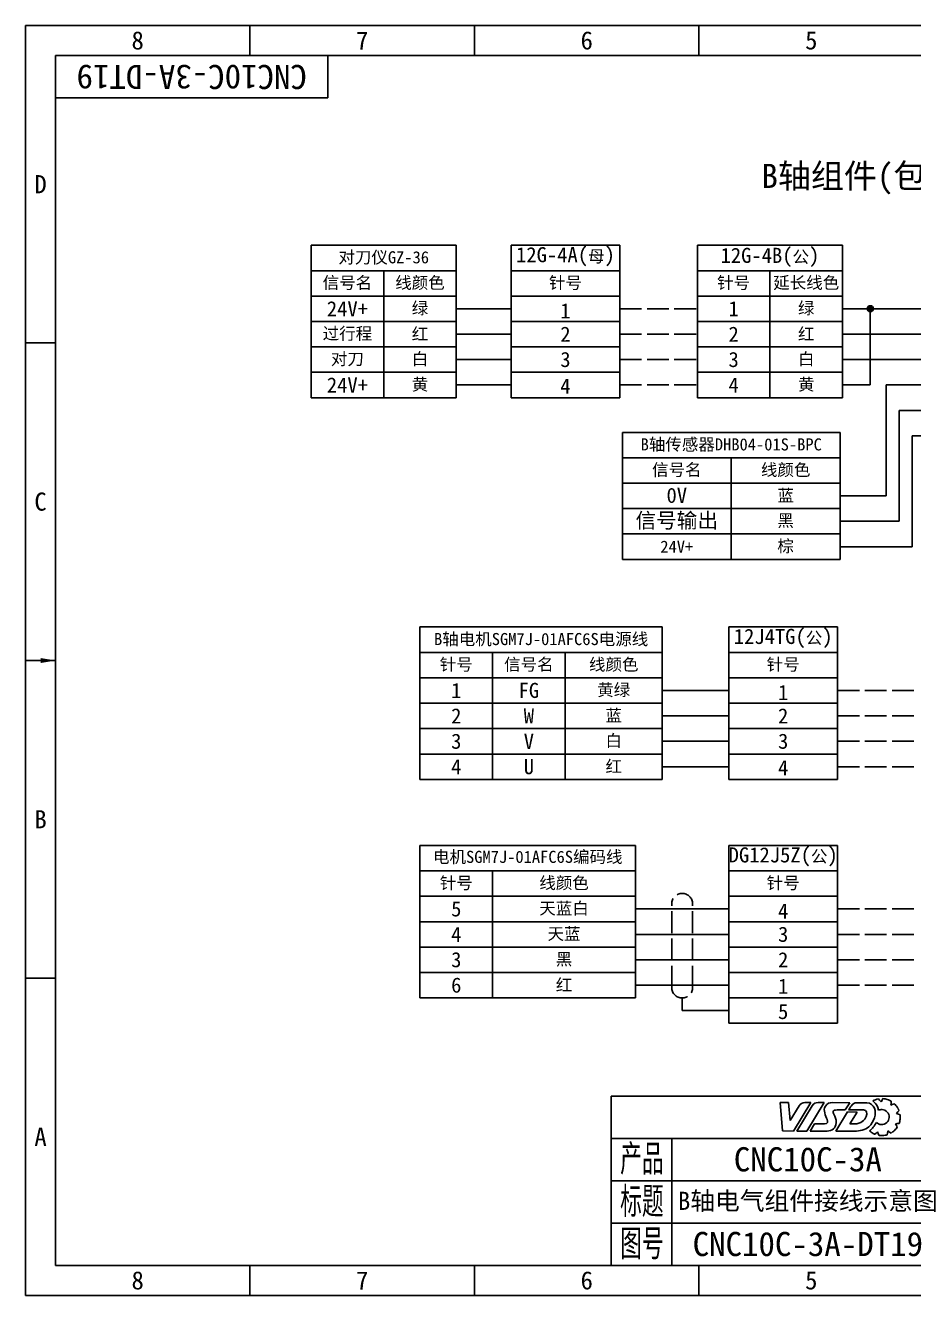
# Model space of a CAD drawing. Header units: millimetres. Extents: x 547 to 2149, y 622 to 1790.
# Drawn here: x 1524.7 to 1671.5, y 862.4 to 1072.4 of the extents above; entities that cross this region are included whole.
import ezdxf

# ---------------------------------------------------------------- set-up
doc = ezdxf.new("R2010")
doc.units = ezdxf.units.MM
doc.linetypes.add('ACAD_ISO02W100', pattern=[15, 12, -3])
for name, color, linetype in [('中文标注', 3, 'Continuous'), ('仅图框使用', 7, 'Continuous'), ('元器件与线路', 7, 'Continuous'), ('英文数字标注', 3, 'Continuous'), ('虚线', 7, 'ACAD_ISO02W100')]:
    doc.layers.add(name, color=color, linetype=linetype)
doc.styles.get("Standard").update_dxf_attribs({"font": 'txt', "bigfont": 'gbcbig.shx'})
doc.dimstyles.new('ISO-25', dxfattribs={"dimtxt": 2.5, "dimasz": 2.5, "dimexe": 1.25, "dimexo": 0.625, "dimtad": 1, "dimtxsty": 'Standard', "dimcen": 2.5, "dimadec": 0, "dimazin": 0, "dimtfac": 1, "dimtmove": 0, "dimatfit": 3, "dimfxl": 0, "dimarcsym": 0})

# ---------------------------------------------------------------- blocks, each defined once
blk = doc.blocks.new('Logo-pic')
at = {"layer": '仅图框使用', "color": 4}
for points in [[(1.39, 0), (1.39, 0), (0, 0), (0, 0)], [(0, 0), (0, 0), (0.42, -4.7), (0.42, -4.7)], [(15.35, 0.28), (15.42, 0.32), (15.49, 0.35), (15.57, 0.38)], [(16.08, -0.66), (15.92, -0.31), (15.66, 0), (15.35, 0.28)], [(15.57, 0.38), (15.69, 0.44), (15.83, 0.49), (15.99, 0.54)], [(15.99, 0.54), (15.99, 0.54), (16.28, 0.62), (16.28, 0.62)], [(16.28, 0.62), (16.28, 0.62), (16.46, 0.38), (16.46, 0.38)], [(16.46, 0.38), (16.46, 0.38), (16.69, 0.09), (16.69, 0.09)], [(16.69, 0.09), (16.69, 0.09), (16.85, 0.39), (16.85, 0.39)], [(16.85, 0.39), (16.85, 0.39), (17, 0.65), (17, 0.65)], [(17, 0.65), (17.24, 0.64), (17.5, 0.58), (17.73, 0.5)], [(17.73, 0.5), (17.86, 0.46), (18, 0.4), (18.12, 0.34)], [(18.12, 0.34), (18.12, 0.34), (18.38, 0.2), (18.38, 0.2)], [(18.38, 0.2), (18.38, 0.2), (18.35, -0.09), (18.35, -0.09)], [(1.66, -2.95), (1.66, -2.95), (1.39, 0), (1.39, 0)], [(3.14, -0.56), (3.14, -0.56), (1.66, -2.95), (1.66, -2.95)], [(2.21, -4.71), (2.21, -4.71), (5.1, -0.01), (5.1, -0.01)], [(5.31, -0.56), (5.31, -0.56), (2.78, -4.71), (2.78, -4.71)], [(4.11, -0.01), (3.65, -0.01), (3.39, -0.16), (3.14, -0.56)], [(5.1, -0.01), (5.1, -0.01), (4.11, -0.01), (4.11, -0.01)], [(4.4, -4.71), (4.4, -4.71), (7.29, -0.02), (7.29, -0.02)], [(6.29, -0.01), (5.83, -0.01), (5.59, -0.13), (5.31, -0.56)], [(7.28, -0.02), (7.28, -0.02), (6.29, -0.01), (6.29, -0.01)], [(7.5, -0.58), (7.03, -1.34), (7.55, -2.13), (7.8, -2.82)], [(7.29, -0.02), (7.29, -0.02), (7.28, -0.02), (7.28, -0.02)], [(8.69, -0.02), (8.19, -0.02), (7.78, -0.12), (7.5, -0.58)], [(9.03, -2.23), (8.76, -1.63), (8.45, -1.19), (9.46, -1.23)], [(11.52, -0.03), (11.52, -0.03), (8.69, -0.02), (8.69, -0.02)], [(9.2, -4.73), (9.2, -4.73), (11.13, -1.56), (11.13, -1.56)], [(9.46, -1.23), (9.46, -1.23), (10.78, -1.23), (10.78, -1.23)], [(10.78, -1.23), (10.78, -1.23), (11.52, -0.03), (11.52, -0.03)], [(11.13, -1.56), (11.13, -1.56), (12.74, -1.57), (12.74, -1.57)], [(11.33, -1.23), (11.44, -1.05), (11.61, -0.77), (11.73, -0.58)], [(13.78, -1.23), (13.78, -1.23), (11.33, -1.23), (11.33, -1.23)], [(12.74, -1.57), (12.74, -1.57), (11.53, -3.53), (11.53, -3.53)], [(11.73, -0.58), (12.03, -0.12), (12.3, -0.03), (12.71, -0.03)], [(12.71, -0.03), (12.71, -0.03), (14.35, -0.03), (14.35, -0.03)], [(14.24, -2.29), (14.45, -1.75), (14.3, -1.24), (13.78, -1.23)], [(14.35, -0.03), (15.01, -0.04), (15.38, -0.46), (15.59, -0.95)], [(15.59, -0.95), (15.97, -1.85), (15.54, -3.19), (14.68, -3.99)], [(16.26, -1.28), (16.23, -1.07), (16.17, -0.86), (16.08, -0.66)], [(16.85, -1.16), (16.64, -1.16), (16.44, -1.2), (16.26, -1.28)], [(18.03, -2.46), (18.06, -1.77), (17.53, -1.2), (16.85, -1.16)], [(18.35, -0.09), (18.35, -0.09), (18.33, -0.41), (18.33, -0.41)], [(18.33, -0.41), (18.48, -0.36), (18.63, -0.3), (18.67, -0.29)], [(18.67, -0.29), (18.67, -0.29), (18.94, -0.22), (18.94, -0.22)], [(18.94, -0.22), (19.09, -0.37), (19.24, -0.55), (19.36, -0.74)], [(19.48, -1.56), (19.48, -1.56), (19.25, -1.82), (19.25, -1.82)], [(19.25, -1.82), (19.27, -1.83), (19.29, -1.84), (19.57, -1.95)], [(19.36, -0.74), (19.42, -0.84), (19.49, -0.95), (19.55, -1.07)], [(19.67, -1.34), (19.67, -1.34), (19.48, -1.56), (19.48, -1.56)], [(19.55, -1.07), (19.55, -1.07), (19.61, -1.19), (19.61, -1.19)], [(19.57, -1.95), (19.57, -1.95), (19.84, -2.05), (19.84, -2.05)], [(19.61, -1.19), (19.63, -1.24), (19.65, -1.29), (19.67, -1.34)], [(19.84, -2.05), (19.84, -2.12), (19.85, -2.18), (19.85, -2.25)], [(5.7, -3.51), (5.7, -3.51), (4.96, -4.72), (4.96, -4.72)], [(6.79, -3.52), (6.79, -3.52), (5.7, -3.51), (5.7, -3.51)], [(7.36, -3.52), (7.36, -3.52), (6.79, -3.52), (6.79, -3.52)], [(7.8, -2.82), (7.92, -3.14), (7.91, -3.51), (7.36, -3.52)], [(7.42, -4.73), (8.35, -4.73), (9.03, -4.45), (9.21, -3.7)], [(9.21, -3.7), (9.35, -3.15), (9.22, -2.68), (9.03, -2.23)], [(11.53, -3.53), (11.53, -3.53), (12.01, -3.53), (12.01, -3.53)], [(12.01, -3.53), (12.01, -3.53), (12.28, -3.53), (12.28, -3.53)], [(12.28, -3.53), (12.28, -3.53), (12.36, -3.53), (12.36, -3.53)], [(14.68, -3.99), (14.07, -4.56), (13.13, -4.68), (12.31, -4.74)], [(12.36, -3.53), (13.34, -3.53), (14.01, -2.89), (14.24, -2.29)], [(14.77, -4.69), (15.24, -4.34), (15.64, -3.84), (15.92, -3.28)], [(15.92, -3.28), (16.13, -3.49), (16.42, -3.62), (16.74, -3.64)], [(16.74, -3.64), (17.42, -3.67), (18, -3.14), (18.03, -2.46)], [(19.38, -3.49), (19.27, -3.51), (19.17, -3.52), (19.07, -3.53)], [(19.07, -3.53), (19.13, -3.61), (19.18, -3.69), (19.24, -3.79)], [(19.38, -4.03), (19.32, -4.14), (19.24, -4.24), (19.17, -4.34)], [(19.24, -3.79), (19.24, -3.79), (19.38, -4.03), (19.38, -4.03)], [(19.67, -3.46), (19.67, -3.46), (19.38, -3.49), (19.38, -3.49)], [(19.83, -2.75), (19.81, -2.99), (19.75, -3.23), (19.67, -3.46)], [(0.42, -4.7), (0.42, -4.7), (2.21, -4.71), (2.21, -4.71)], [(2.78, -4.71), (2.78, -4.71), (4.4, -4.71), (4.4, -4.71)], [(4.96, -4.72), (4.96, -4.72), (6.17, -4.73), (6.17, -4.73)], [(6.17, -4.73), (6.17, -4.73), (7.42, -4.73), (7.42, -4.73)], [(10.29, -4.74), (10.29, -4.74), (9.2, -4.73), (9.2, -4.73)], [(12.31, -4.74), (12.31, -4.74), (10.29, -4.74), (10.29, -4.74)], [(15.06, -4.92), (14.97, -4.86), (14.88, -4.78), (14.77, -4.69)], [(15.37, -5.11), (15.27, -5.05), (15.16, -4.99), (15.06, -4.92)], [(15.5, -5.18), (15.5, -5.18), (15.37, -5.11), (15.37, -5.11)], [(15.68, -5.25), (15.62, -5.23), (15.56, -5.2), (15.5, -5.18)], [(15.88, -5.05), (15.88, -5.05), (15.66, -5.25), (15.66, -5.25)], [(15.66, -5.25), (15.66, -5.25), (15.68, -5.25), (15.68, -5.25)], [(16.12, -4.83), (16.12, -4.83), (15.88, -5.05), (15.88, -5.05)], [(16.21, -5.14), (16.19, -5.07), (16.16, -4.95), (16.12, -4.83)], [(16.3, -5.42), (16.3, -5.42), (16.21, -5.14), (16.21, -5.14)], [(16.61, -5.45), (16.51, -5.45), (16.4, -5.44), (16.3, -5.42)], [(16.98, -5.45), (16.85, -5.46), (16.73, -5.46), (16.61, -5.45)], [(17.38, -5.41), (17.23, -5.43), (17.1, -5.44), (16.98, -5.45)], [(17.7, -5.33), (17.6, -5.36), (17.49, -5.38), (17.38, -5.41)], [(17.76, -5.07), (17.76, -5.07), (17.7, -5.33), (17.7, -5.33)], [(17.7, -5.33), (17.7, -5.33), (17.7, -5.33), (17.7, -5.33)], [(17.83, -4.7), (17.81, -4.83), (17.79, -4.96), (17.76, -5.07)], [(18.1, -4.89), (18.02, -4.84), (17.93, -4.77), (17.83, -4.7)], [(18.34, -5.04), (18.34, -5.04), (18.1, -4.89), (18.1, -4.89)], [(18.61, -4.87), (18.52, -4.93), (18.43, -4.99), (18.34, -5.04)], [(18.64, -4.84), (18.63, -4.85), (18.62, -4.86), (18.61, -4.87)], [(19.17, -4.34), (19.01, -4.52), (18.83, -4.68), (18.64, -4.84)]]:
    blk.add_open_spline(points, degree=3, dxfattribs=at)
blk.add_open_spline([(19.85, -2.25), (19.85, -2.3), (19.85, -2.35), (19.85, -2.41), (19.85, -2.41), (19.85, -2.52), (19.85, -2.64), (19.83, -2.75)], degree=3, knots=[0.25423729, 0.25423729, 0.25423729, 0.25423729, 0.27118644, 0.27118644, 0.27118644, 0.27118644, 0.28813559, 0.28813559, 0.28813559, 0.28813559], dxfattribs=at)

msp = doc.modelspace()

# ---------------------------------------------------------------- hatches: boundary and pattern name
at = {"layer": '中文标注'}
h = msp.add_hatch(color=0, dxfattribs=at)
h.paths.add_polyline_path([(1664.38, 1026.03), (1664.38, 1025.53), (1664.88, 1025.53, 0.414214)])
h.paths.add_polyline_path([(1664.38, 1026.03, 0.414214), (1663.88, 1025.53), (1664.38, 1025.53)])
h.paths.add_polyline_path([(1664.88, 1025.53), (1664.88, 1025.53), (1663.88, 1025.53, 1)])

# ---------------------------------------------------------------- linework, layer by layer
at = {"layer": '仅图框使用'}
for p, q in [((1524.68, 1072.38), (1524.68, 862.38)), ((1821.68, 1072.38), (1524.68, 1072.38)), ((1524.68, 1072.38), (1529.68, 1072.38)), ((1561.8, 1067.38), (1561.8, 1072.38)), ((1598.93, 1067.38), (1598.93, 1072.38)), ((1636.05, 1067.38), (1636.05, 1072.38)), ((1529.68, 1067.38), (1529.68, 867.38)), ((1816.68, 1067.38), (1529.68, 1067.38)), ((1574.68, 1067.38), (1574.68, 1060.38)), ((1574.68, 1060.38), (1529.68, 1060.38)), ((1524.68, 1019.88), (1529.68, 1019.88)), ((1524.68, 914.88), (1529.68, 914.88)), ((1621.55, 895.38), (1816.68, 895.38)), ((1621.55, 867.38), (1621.55, 895.38)), ((1621.55, 888.38), (1816.68, 888.38)), ((1631.55, 867.38), (1631.55, 888.38)), ((1621.55, 881.38), (1816.68, 881.38)), ((1621.55, 874.38), (1784.55, 874.38)), ((1529.68, 867.38), (1816.68, 867.38)), ((1561.8, 867.38), (1561.8, 862.38)), ((1598.93, 867.38), (1598.93, 862.38)), ((1636.05, 867.38), (1636.05, 862.38)), ((1524.68, 862.38), (1821.68, 862.38))]:
    msp.add_line(p, q, dxfattribs=at)
at = {"layer": '元器件与线路'}
for p, q in [((1571.92, 1010.83), (1571.92, 1036.03)), ((1571.92, 1036.03), (1595.92, 1036.03)), ((1595.92, 1010.83), (1595.92, 1036.03)), ((1604.97, 1036.03), (1604.97, 1031.83)), ((1622.97, 1036.03), (1604.97, 1036.03)), ((1622.97, 1031.83), (1622.97, 1036.03)), ((1635.78, 1010.83), (1635.78, 1036.03)), ((1635.78, 1036.03), (1659.78, 1036.03)), ((1659.78, 1010.83), (1659.78, 1036.03)), ((1595.92, 1031.83), (1571.92, 1031.83)), ((1583.92, 1031.83), (1583.92, 1010.83)), ((1604.97, 1031.83), (1622.97, 1031.83)), ((1604.97, 1031.83), (1604.97, 1027.63)), ((1622.97, 1027.63), (1622.97, 1031.83)), ((1659.78, 1031.83), (1635.78, 1031.83)), ((1647.78, 1031.83), (1647.78, 1010.83)), ((1595.92, 1027.63), (1571.92, 1027.63)), ((1604.97, 1027.63), (1622.97, 1027.63)), ((1604.97, 1027.63), (1604.97, 1023.43)), ((1622.97, 1023.43), (1622.97, 1027.63)), ((1659.78, 1027.63), (1635.78, 1027.63)), ((1595.92, 1025.53), (1604.97, 1025.53)), ((1659.78, 1025.53), (1678.2, 1025.53)), ((1668.99, 1025.53), (1659.78, 1025.53)), ((1664.38, 1025.53), (1664.38, 1012.93)), ((1595.92, 1023.43), (1571.92, 1023.43)), ((1604.97, 1023.43), (1622.97, 1023.43)), ((1604.97, 1023.43), (1604.97, 1019.23)), ((1622.97, 1019.23), (1622.97, 1023.43)), ((1659.78, 1023.43), (1635.78, 1023.43)), ((1595.92, 1021.33), (1604.97, 1021.33)), ((1659.78, 1021.33), (1678.2, 1021.33)), ((1595.92, 1019.23), (1571.92, 1019.23)), ((1604.97, 1019.23), (1622.97, 1019.23)), ((1604.97, 1019.23), (1604.97, 1015.03)), ((1622.97, 1015.03), (1622.97, 1019.23)), ((1659.78, 1019.23), (1635.78, 1019.23)), ((1595.92, 1017.13), (1604.97, 1017.13)), ((1659.78, 1017.13), (1678.2, 1017.13)), ((1595.92, 1015.03), (1571.92, 1015.03)), ((1604.97, 1015.03), (1622.97, 1015.03)), ((1604.97, 1015.03), (1604.97, 1010.83)), ((1622.97, 1010.83), (1622.97, 1015.03)), ((1659.78, 1015.03), (1635.78, 1015.03)), ((1595.92, 1012.93), (1604.97, 1012.93)), ((1659.78, 1012.93), (1664.38, 1012.93)), ((1667, 1012.93), (1678.2, 1012.93)), ((1667, 1012.93), (1667, 994.6)), ((1571.92, 1010.83), (1595.92, 1010.83)), ((1604.97, 1010.83), (1622.97, 1010.83)), ((1635.78, 1010.83), (1659.78, 1010.83)), ((1678.2, 1008.73), (1669.14, 1008.73)), ((1669.14, 1008.73), (1669.14, 990.4)), ((1623.38, 984.1), (1623.38, 1005.1)), ((1623.38, 1005.1), (1659.38, 1005.1)), ((1659.38, 984.1), (1659.38, 1005.1)), ((1678.2, 1004.53), (1671.29, 1004.53)), ((1671.29, 1004.53), (1671.29, 986.2)), ((1623.38, 1000.9), (1659.38, 1000.9)), ((1641.38, 1000.9), (1641.38, 984.1)), ((1623.38, 996.7), (1659.38, 996.7)), ((1667, 994.6), (1659.38, 994.6)), ((1623.38, 992.5), (1659.38, 992.5)), ((1669.14, 990.4), (1659.38, 990.4)), ((1623.38, 988.3), (1659.38, 988.3)), ((1671.29, 986.2), (1659.38, 986.2)), ((1623.38, 984.1), (1659.38, 984.1)), ((1589.92, 947.72), (1589.92, 972.92)), ((1589.92, 972.92), (1629.98, 972.92)), ((1629.98, 972.92), (1629.98, 947.72)), ((1658.97, 972.92), (1640.97, 972.92)), ((1640.97, 947.72), (1640.97, 972.92)), ((1658.97, 947.72), (1658.97, 972.92)), ((1589.92, 968.72), (1629.98, 968.72)), ((1601.92, 968.72), (1601.92, 947.72)), ((1613.92, 968.72), (1613.92, 947.72)), ((1640.97, 968.72), (1658.97, 968.72)), ((1589.92, 964.52), (1629.98, 964.52)), ((1640.97, 964.52), (1658.97, 964.52)), ((1640.97, 962.42), (1629.98, 962.42)), ((1589.92, 960.32), (1629.98, 960.32)), ((1640.97, 960.32), (1658.97, 960.32)), ((1640.97, 958.22), (1629.98, 958.22)), ((1589.92, 956.12), (1629.98, 956.12)), ((1640.97, 956.12), (1658.97, 956.12)), ((1640.97, 954.02), (1629.98, 954.02)), ((1589.92, 951.92), (1629.98, 951.92)), ((1640.97, 951.92), (1658.97, 951.92)), ((1640.97, 949.82), (1629.98, 949.82)), ((1589.92, 947.72), (1629.98, 947.72)), ((1640.97, 947.72), (1658.97, 947.72)), ((1589.92, 911.6), (1589.92, 936.8)), ((1589.92, 936.8), (1625.57, 936.8)), ((1625.57, 911.6), (1625.57, 936.8)), ((1658.97, 936.8), (1640.97, 936.8)), ((1640.97, 907.4), (1640.97, 936.8)), ((1658.97, 907.4), (1658.97, 936.8)), ((1589.92, 932.6), (1625.57, 932.6)), ((1601.92, 932.6), (1601.92, 911.6)), ((1640.97, 932.6), (1658.97, 932.6)), ((1589.92, 928.4), (1625.57, 928.4)), ((1640.97, 928.4), (1658.97, 928.4)), ((1625.57, 926.3), (1640.97, 926.3)), ((1589.92, 924.2), (1625.57, 924.2)), ((1640.97, 924.2), (1658.97, 924.2)), ((1625.57, 922.1), (1640.97, 922.1)), ((1589.92, 920), (1625.57, 920)), ((1640.97, 920), (1658.97, 920)), ((1625.57, 917.9), (1640.97, 917.9)), ((1589.92, 915.8), (1625.57, 915.8)), ((1640.97, 915.8), (1658.97, 915.8)), ((1625.57, 913.7), (1640.97, 913.7)), ((1589.92, 911.6), (1625.57, 911.6)), ((1633.27, 911.6), (1633.27, 909.5)), ((1640.97, 911.6), (1658.97, 911.6)), ((1640.97, 909.5), (1633.27, 909.5)), ((1640.97, 907.4), (1658.97, 907.4))]:
    msp.add_line(p, q, dxfattribs=at)
msp.add_circle((1664.38, 1025.53), 0.5, dxfattribs=at)
at = {"layer": '虚线', "ltscale": 0.3}
for p, q in [((1622.97, 1025.53), (1635.78, 1025.53)), ((1622.97, 1021.33), (1635.78, 1021.33)), ((1622.97, 1017.13), (1635.78, 1017.13)), ((1622.97, 1012.93), (1635.78, 1012.93)), ((1658.97, 962.42), (1671.78, 962.42)), ((1658.97, 958.22), (1671.78, 958.22)), ((1658.97, 954.02), (1671.78, 954.02)), ((1658.97, 949.82), (1671.78, 949.82)), ((1631.54, 913.32), (1631.54, 927.14)), ((1634.99, 913.32), (1634.99, 927.14)), ((1658.97, 926.3), (1671.78, 926.3)), ((1658.97, 922.1), (1671.78, 922.1)), ((1658.97, 917.9), (1671.78, 917.9)), ((1658.97, 913.7), (1671.78, 913.7))]:
    msp.add_line(p, q, dxfattribs=at)
for centre, start, end in [((1633.27, 927.14), 0, 180), ((1633.27, 913.32), 180, 0)]:
    msp.add_arc(centre, 1.73, start, end, dxfattribs=at)

# ---------------------------------------------------------------- block references
at = {"layer": '仅图框使用'}
msp.add_blockref('Logo-pic', (1649.46, 894.3), dxfattribs=at)

# ---------------------------------------------------------------- texts
at = {"layer": '中文标注', "attachment_point": 5}
for s, insert, char_height, width in [('{\\fSimSun|b0|i0|c134|p2;B轴组件(包括对刀仪）}', (1673.65, 1046.96), 4, 58.2539), ('{\\fSimSun|b0|i0|c134|p2;对刀仪GZ-36}', (1583.92, 1033.93), 2, 24), ('{\\fSimSun|b0|i0|c134|p2;信号名}', (1577.92, 1029.73), 2, 12), ('{\\fSimSun|b0|i0|c134|p2;线颜色}', (1589.92, 1029.73), 2, 12), ('{\\fSimSun|b0|i0|c134|p2;针号}', (1613.97, 1029.73), 2, 18), ('{\\fSimSun|b0|i0|c134|p2;针号}', (1641.78, 1029.73), 2, 12), ('{\\fSimSun|b0|i0|c134|p2;延长线色}', (1653.78, 1029.73), 2, 12), ('{\\fSimSun|b0|i0|c134|p2;绿}', (1589.92, 1025.53), 2, 12), ('{\\fSimSun|b0|i0|c134|p2;绿}', (1653.78, 1025.53), 2, 12), ('{\\fSimSun|b0|i0|c134|p2;过行程}', (1577.92, 1021.33), 2, 12), ('{\\fSimSun|b0|i0|c134|p2;红}', (1589.92, 1021.33), 2, 12), ('{\\fSimSun|b0|i0|c134|p2;红}', (1653.78, 1021.33), 2, 12), ('{\\fSimSun|b0|i0|c134|p2;对刀}', (1577.92, 1017.13), 2, 12), ('{\\fSimSun|b0|i0|c134|p2;白}', (1589.92, 1017.13), 2, 12), ('{\\fSimSun|b0|i0|c134|p2;白}', (1653.78, 1017.13), 2, 12), ('{\\fSimSun|b0|i0|c134|p2;黄}', (1589.92, 1012.93), 2, 12), ('{\\fSimSun|b0|i0|c134|p2;黄}', (1653.78, 1012.93), 2, 12), ('{\\fSimSun|b0|i0|c134|p2;信号名}', (1632.38, 998.8), 2, 18), ('{\\fSimSun|b0|i0|c134|p2;线颜色}', (1650.38, 998.8), 2, 18), ('{\\fSimSun|b0|i0|c134|p2;蓝}', (1650.38, 994.6), 2, 18), ('{\\fSimSun|b0|i0|c134|p2;黑}', (1650.38, 990.4), 2, 18), ('{\\fSimSun|b0|i0|c134|p2;24V+}', (1632.38, 986.2), 2, 18), ('{\\fSimSun|b0|i0|c134|p2;棕}', (1650.38, 986.2), 2, 18), ('{\\fSimSun|b0|i0|c134|p2;B轴电机SGM7J-01AFC6S电源线}', (1609.95, 970.82), 2, 40.0662), ('{\\fSimSun|b0|i0|c134|p2;针号}', (1595.92, 966.62), 2, 12), ('{\\fSimSun|b0|i0|c134|p2;信号名}', (1607.92, 966.62), 2, 12), ('{\\fSimSun|b0|i0|c134|p2;线颜色}', (1621.95, 966.62), 2, 16.0662), ('{\\fSimSun|b0|i0|c134|p2;针号}', (1649.97, 966.62), 2, 18), ('{\\fSimSun|b0|i0|c134|p2;黄绿}', (1621.95, 962.42), 2, 16.0662), ('{\\fSimSun|b0|i0|c134|p2;蓝}', (1621.95, 958.22), 2, 16.0662), ('{\\fSimSun|b0|i0|c134|p2;白}', (1621.95, 954.02), 2, 16.0662), ('{\\fSimSun|b0|i0|c134|p2;红}', (1621.95, 949.82), 2, 16.0662), ('{\\fSimSun|b0|i0|c134|p2;电机SGM7J-01AFC6S编码线}', (1607.74, 934.81), 2, 35.654), ('{\\fSimSun|b0|i0|c134|p2;针号}', (1595.92, 930.5), 2, 12), ('{\\fSimSun|b0|i0|c134|p2;线颜色}', (1613.74, 930.5), 2, 23.654), ('{\\fSimSun|b0|i0|c134|p2;针号}', (1649.97, 930.5), 2, 18), ('{\\fSimSun|b0|i0|c134|p2;天蓝白}', (1613.74, 926.3), 2, 23.654), ('{\\fSimSun|b0|i0|c134|p2;天蓝}', (1613.74, 922.1), 2, 23.654), ('{\\fSimSun|b0|i0|c134|p2;黑}', (1613.74, 917.9), 2, 23.654), ('{\\fSimSun|b0|i0|c134|p2;红}', (1613.74, 913.7), 2, 23.654), ('{\\fSimSun|b0|i0|c134|p2;B轴电气组件接线示意图}', (1654.05, 877.88), 3, 45)]:
    msp.add_mtext(s, dxfattribs=dict(at, insert=insert, char_height=char_height, width=width))
at = {"layer": '仅图框使用', "attachment_point": 5}
for s, insert, char_height, width in [('{\\fSimSun|b0|i0|c134|p2;8}', (1543.24, 1069.88), 3, 37.125), ('{\\fSimSun|b0|i0|c134|p2;7}', (1580.37, 1069.88), 3, 37.125), ('{\\fSimSun|b0|i0|c134|p2;6}', (1617.49, 1069.88), 3, 37.125), ('{\\fSimSun|b0|i0|c134|p2;5}', (1654.62, 1069.88), 3, 37.125), ('{\\fSimSun|b0|i0|c134|p2;D}', (1527.18, 1046.13), 3, 5), ('{\\fSimSun|b0|i0|c134|p2;C}', (1527.18, 993.63), 3, 5), ('{\\fSimSun|b0|i0|c134|p2;B}', (1527.18, 941.13), 3, 5), ('{\\fSimSun|b0|i0|c134|p2;A}', (1527.18, 888.63), 3, 5), ('产品', (1626.61, 884.88), 5, 10.1092), ('标题', (1626.61, 877.88), 5, 10.1092), ('图号', (1626.61, 870.88), 5, 10.1092), ('{\\fSimSun|b0|i0|c134|p2;8}', (1543.24, 864.88), 3, 37.125), ('{\\fSimSun|b0|i0|c134|p2;7}', (1580.37, 864.88), 3, 37.125), ('{\\fSimSun|b0|i0|c134|p2;6}', (1617.49, 864.88), 3, 37.125), ('{\\fSimSun|b0|i0|c134|p2;5}', (1654.62, 864.88), 3, 37.125)]:
    msp.add_mtext(s, dxfattribs=dict(at, insert=insert, char_height=char_height, width=width))
at = {"layer": '英文数字标注', "insert": (1552.18, 1063.88), "char_height": 4, "width": 45, "attachment_point": 5, "rotation": 180}
msp.add_mtext('{\\fSimSun|b0|i0|c134|p2;CNC10C-3A-DT19}', dxfattribs=at)
at = {"layer": '英文数字标注', "attachment_point": 5}
for s, insert, char_height, width in [('{\\fSimSun|b0|i0|c134|p2;12G-4A(\\H0.8x;母\\H1.25x;)}', (1613.97, 1034.14), 2.5, 18), ('{\\fSimSun|b0|i0|c134|p2;12G-4B(\\H0.8x;公\\H1.25x;)}', (1647.78, 1034.03), 2.5, 24), ('{\\fSimSun|b0|i0|c134|p2;24V+}', (1577.92, 1025.53), 2.5, 12), ('{\\fSimSun|b0|i0|c134|p2;1}', (1613.97, 1025.19), 2.5, 18), ('{\\fSimSun|b0|i0|c134|p2;1}', (1641.78, 1025.53), 2.5, 12), ('{\\fSimSun|b0|i0|c134|p2;2}', (1613.97, 1021.33), 2.5, 18), ('{\\fSimSun|b0|i0|c134|p2;2}', (1641.78, 1021.33), 2.5, 12), ('{\\fSimSun|b0|i0|c134|p2;3}', (1613.97, 1017.13), 2.5, 18), ('{\\fSimSun|b0|i0|c134|p2;3}', (1641.78, 1017.13), 2.5, 12), ('{\\fSimSun|b0|i0|c134|p2;24V+}', (1577.92, 1012.93), 2.5, 12), ('{\\fSimSun|b0|i0|c134|p2;4}', (1613.97, 1012.76), 2.5, 18), ('{\\fSimSun|b0|i0|c134|p2;4}', (1641.78, 1012.93), 2.5, 12), ('{\\fSimSun|b0|i0|c134|p2;B轴传感器DHB04-01S-BPC}', (1641.38, 1003), 2, 36), ('{\\fSimSun|b0|i0|c134|p2;0V}', (1632.38, 994.67), 2.5, 18), ('{\\fSimSun|b0|i0|c134|p2;信号输出}', (1632.38, 990.4), 2.5, 18), ('{\\fSimSun|b0|i0|c134|p2;12J4TG(\\H0.8x;公\\H1.25x;)}', (1649.97, 971.03), 2.5, 18), ('{\\fSimSun|b0|i0|c134|p2;1}', (1595.92, 962.42), 2.5, 12), ('{\\fSimSun|b0|i0|c134|p2;FG}', (1607.92, 962.42), 2.5, 12), ('{\\fSimSun|b0|i0|c134|p2;1}', (1649.97, 962.09), 2.5, 18), ('{\\fSimSun|b0|i0|c134|p2;2}', (1595.92, 958.22), 2.5, 12), ('{\\fSimSun|b0|i0|c134|p2;W}', (1607.92, 958.22), 2.5, 12), ('{\\fSimSun|b0|i0|c134|p2;2}', (1649.97, 958.22), 2.5, 18), ('{\\fSimSun|b0|i0|c134|p2;3}', (1595.92, 954.02), 2.5, 12), ('{\\fSimSun|b0|i0|c134|p2;V}', (1607.92, 954.02), 2.5, 12), ('{\\fSimSun|b0|i0|c134|p2;3}', (1649.97, 954.02), 2.5, 18), ('{\\fSimSun|b0|i0|c134|p2;4}', (1595.92, 949.82), 2.5, 12), ('{\\fSimSun|b0|i0|c134|p2;U}', (1607.92, 949.82), 2.5, 12), ('{\\fSimSun|b0|i0|c134|p2;4}', (1649.97, 949.66), 2.5, 18), ('{\\fSimSun|b0|i0|c134|p2;DG12J5Z(\\H0.8x;公\\H1.25x;)}', (1649.97, 934.91), 2.5, 18), ('{\\fSimSun|b0|i0|c134|p2;5}', (1595.92, 926.3), 2.5, 12), ('{\\fSimSun|b0|i0|c134|p2;4}', (1649.97, 925.96), 2.5, 18), ('{\\fSimSun|b0|i0|c134|p2;4}', (1595.92, 922.1), 2.5, 12), ('{\\fSimSun|b0|i0|c134|p2;3}', (1649.97, 922.1), 2.5, 18), ('{\\fSimSun|b0|i0|c134|p2;3}', (1595.92, 917.9), 2.5, 12), ('{\\fSimSun|b0|i0|c134|p2;2}', (1649.97, 917.9), 2.5, 18), ('{\\fSimSun|b0|i0|c134|p2;6}', (1595.92, 913.7), 2.5, 12), ('{\\fSimSun|b0|i0|c134|p2;1}', (1649.97, 913.53), 2.5, 18), ('{\\fSimSun|b0|i0|c134|p2;5}', (1649.97, 909.33), 2.5, 18), ('{\\fSimSun|b0|i0|c134|p2;CNC10C-3A}', (1654.05, 884.88), 4, 45), ('{\\fSimSun|b0|i0|c134|p2;CNC10C-3A-DT19}', (1654.05, 870.88), 4, 45)]:
    msp.add_mtext(s, dxfattribs=dict(at, insert=insert, char_height=char_height, width=width))

# ---------------------------------------------------------------- leaders
at = {"layer": '仅图框使用'}
msp.add_leader([(1529.68, 967.38), (1524.68, 967.38)], dimstyle='ISO-25', override={"dimgap": 0.625, "dimtad": 0}, dxfattribs=at)

doc.saveas('drawing.dxf')
